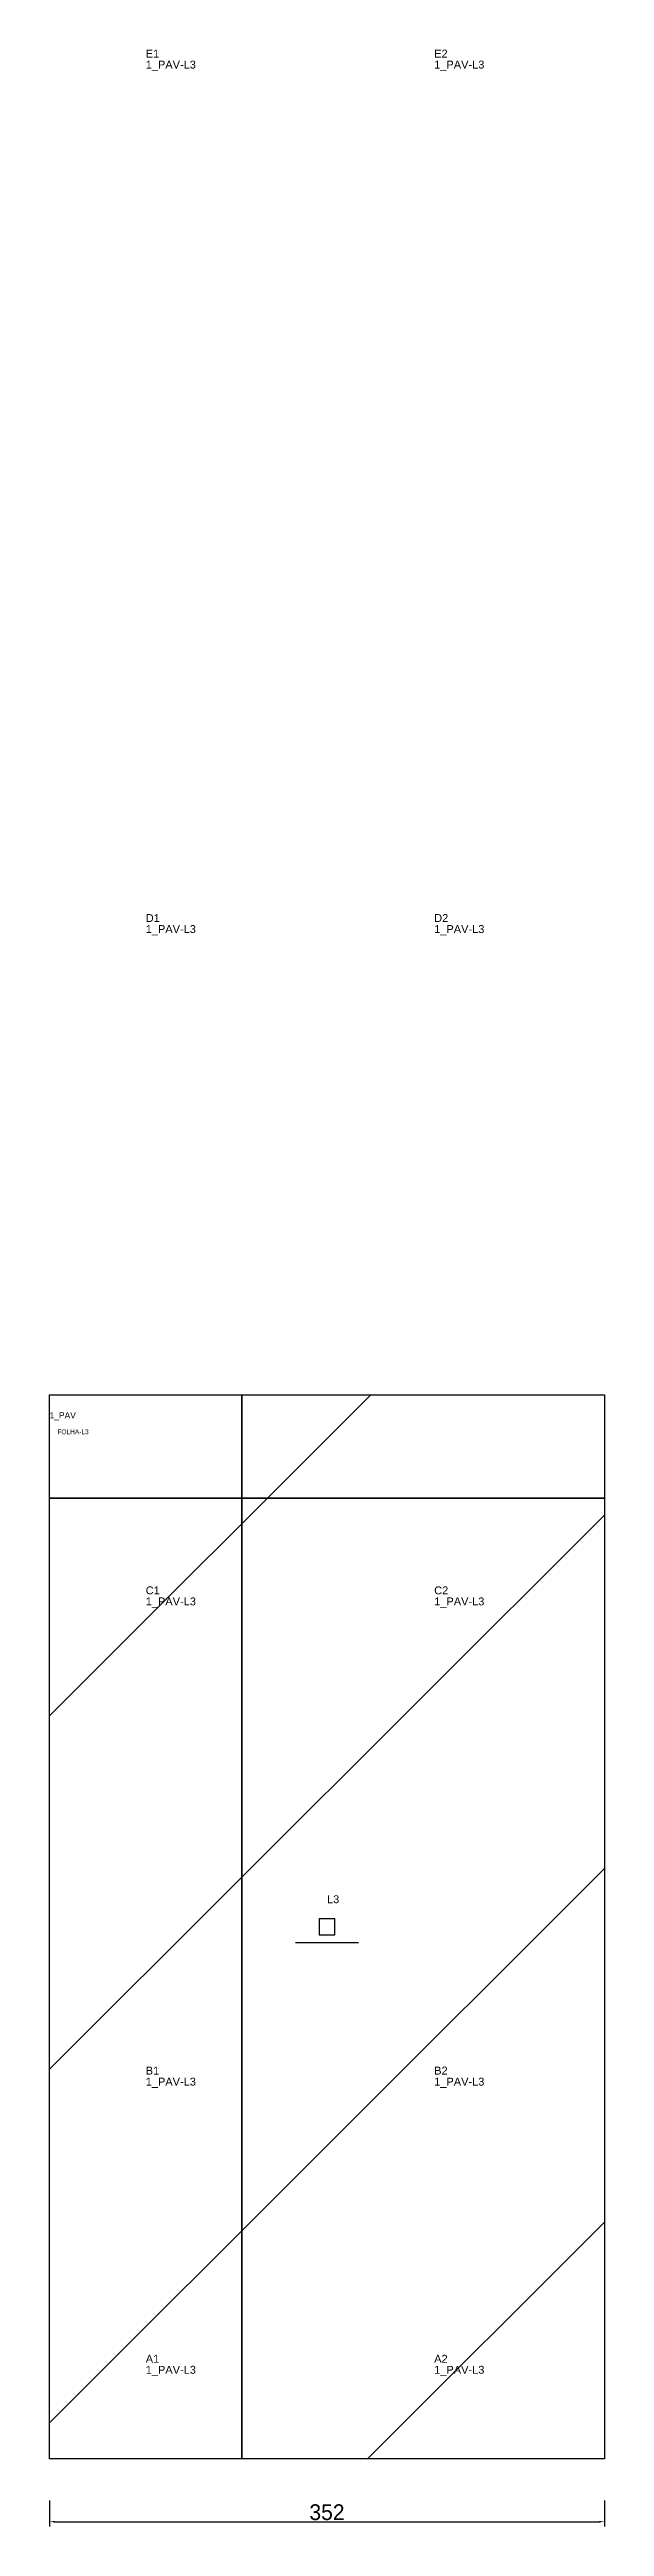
# Model space of a CAD drawing. Header units: metres. Extents: x 222 to 574, y -517 to 1056.
import ezdxf

# ---------------------------------------------------------------- set-up
doc = ezdxf.new("R2010")
doc.units = ezdxf.units.M
for name, color, linetype in [('3', 3, 'CONTINUOUS'), ('AUX00', 7, 'CONTINUOUS'), ('COTA', 241, 'CONTINUOUS'), ('FOLHA', 255, 'CONTINUOUS'), ('Hachura', 251, 'CONTINUOUS'), ('NOMENCLATURA', 7, 'CONTINUOUS'), ('Nível', 160, 'CONTINUOUS'), ('Painéis', 200, 'CONTINUOUS'), ('Pilares', 5, 'CONTINUOUS'), ('SARR_2.2x7', 40, 'CONTINUOUS')]:
    doc.layers.add(name, color=color, linetype=linetype)
doc.styles.add('ARIAL', font='Arial.ttf')
doc.styles.add('STR_STANDARD', font='arial.ttf')
doc.dimstyles.new('EZ DXF', dxfattribs={"dimtxt": 10, "dimasz": 3.5, "dimexe": 3, "dimexo": 1.5, "dimgap": 1, "dimtad": 1, "dimdec": 1, "dimdsep": 46, "dimcen": 2.5, "dimazin": 3, "dimtfac": 1, "dimtmove": 0, "dimatfit": 3})

msp = doc.modelspace()

# ---------------------------------------------------------------- hatches: boundary and pattern name
at = {"layer": 'Hachura'}
h = msp.add_hatch(dxfattribs=at)
h.set_pattern_fill('ANSI31', scale=50)
h.paths.add_polyline_path([(222.2, 201.5), (574.2, 201.5), (574.2, -474.18), (222.2, -474.18)])
h = msp.add_hatch(dxfattribs=at)
h.set_pattern_fill('ANSI31', scale=50)
h.paths.add_polyline_path([(222.2, 201.5), (574.2, 201.5), (574.2, -474.18), (222.2, -474.18)])

# ---------------------------------------------------------------- linework, layer by layer
at = {"layer": '3'}
for points in [[(344.2, -474.18), (344.2, 201.5)], [(344.2, -474.18), (344.2, 201.5)], [(222.2, 135.82), (574.2, 135.82)], [(222.2, 135.82), (574.2, 135.82)]]:
    msp.add_lwpolyline(points, close=True, dxfattribs=at)
at = {"layer": 'Painéis', "color": 200}
for p, q in [((222.2, 201.5), (574.2, 201.5)), ((222.2, -474.18), (222.2, 201.5)), ((222.2, 201.5), (574.2, 201.5)), ((222.2, -474.18), (222.2, 201.5)), ((574.2, 201.5), (574.2, -474.18)), ((574.2, 201.5), (574.2, -474.18)), ((574.2, -474.18), (222.2, -474.18)), ((574.2, -474.18), (222.2, -474.18))]:
    msp.add_line(p, q, dxfattribs=at)
at = {"layer": 'Pilares'}
msp.add_lwpolyline([(393.2, -141.34), (403.2, -141.34), (403.2, -131.34), (393.2, -131.34)], close=True, dxfattribs=at)
msp.add_lwpolyline([(393.2, -141.34), (403.2, -141.34), (403.2, -131.34), (393.2, -131.34)], close=True, dxfattribs=at)
at = {"layer": 'SARR_2.2x7'}
msp.add_line((378.2, -146.34), (418.2, -146.34), dxfattribs=at)
msp.add_line((378.2, -146.34), (418.2, -146.34), dxfattribs=at)

# ---------------------------------------------------------------- texts
at = {"layer": '3', "style": 'STR_STANDARD'}
for s, p in [('E1', (283.2, 1050.82)), ('E1', (283.2, 1050.82)), ('E2', (466.2, 1050.82)), ('E2', (466.2, 1050.82)), ('D1', (283.2, 501.82)), ('D1', (283.2, 501.82)), ('D2', (466.2, 501.82)), ('D2', (466.2, 501.82)), ('C1', (283.2, 74.82)), ('C1', (283.2, 74.82)), ('C2', (466.2, 74.82)), ('C2', (466.2, 74.82)), ('B1', (283.2, -230.18)), ('B1', (283.2, -230.18)), ('B2', (466.2, -230.18)), ('B2', (466.2, -230.18)), ('A1', (283.2, -413.18)), ('A1', (283.2, -413.18)), ('A2', (466.2, -413.18)), ('A2', (466.2, -413.18))]:
    msp.add_text(s, height=5, dxfattribs=at).set_placement(p)
at = {"layer": 'AUX00', "style": 'STR_STANDARD'}
for p in [(283.2, 1043.82), (283.2, 1043.82), (466.2, 1043.82), (466.2, 1043.82), (283.2, 494.82), (283.2, 494.82), (466.2, 494.82), (466.2, 494.82), (283.2, 67.82), (283.2, 67.82), (466.2, 67.82), (466.2, 67.82), (283.2, -237.18), (283.2, -237.18), (466.2, -237.18), (466.2, -237.18), (283.2, -420.18), (283.2, -420.18), (466.2, -420.18), (466.2, -420.18)]:
    msp.add_text('1_PAV-L3', height=5, dxfattribs=at).set_placement(p)
at = {"layer": 'FOLHA'}
msp.add_text('FOLHA-L3', height=3, dxfattribs=at).set_placement((227.2, 176.5))
msp.add_text('FOLHA-L3', height=3, dxfattribs=at).set_placement((227.2, 176.5))
at = {"layer": 'NOMENCLATURA', "insert": (398.2, -116.34), "char_height": 5, "attachment_point": 1, "style": 'ARIAL'}
msp.add_mtext('L3', dxfattribs=at)
msp.add_mtext('L3', dxfattribs=at)
at = {"layer": 'Nível'}
msp.add_text('1_PAV', height=4, dxfattribs=at).set_placement((222.2, 186.5))
msp.add_text('1_PAV', height=4, dxfattribs=at).set_placement((222.2, 186.5))

# ---------------------------------------------------------------- dimensions: what is measured, and where the dimension line sits
at = {"layer": 'COTA'}
msp.add_linear_dim(base=(222.2, -514.18), p1=(222.2, -499.18), p2=(574.2, -499.18), dimstyle='EZ DXF', dxfattribs=at).render()
msp.add_linear_dim(base=(222.2, -514.18), p1=(222.2, -499.18), p2=(574.2, -499.18), dimstyle='EZ DXF', dxfattribs=at).render()

doc.saveas('drawing.dxf')
